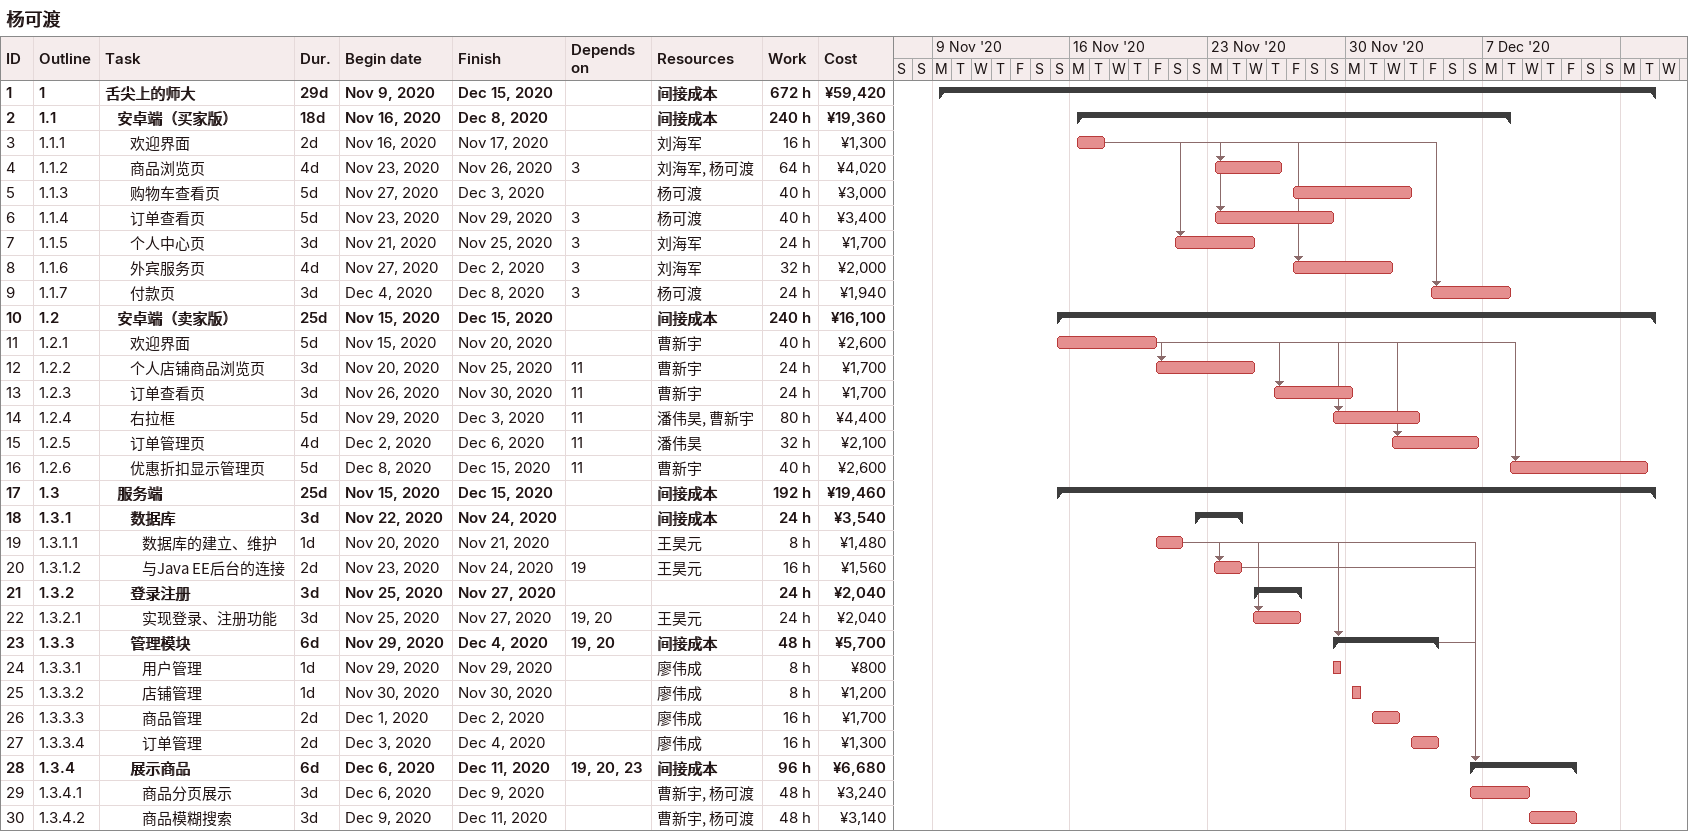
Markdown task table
杨可渡

| ID | WBS | Task | Duration | Start | Finish | Predecessors | Resources | Work (h) | Cost (¥) |
|---|---|---|---|---|---|---|---|---|---|
| 1 | 1 | **舌尖上的师大** | 29d | 2020-11-09 | 2020-12-15 |  | 间接成本 | 672 | 59420 |
| 2 | 1.1 | **安卓端（买家版）** | 18d | 2020-11-16 | 2020-12-08 |  | 间接成本 | 240 | 19360 |
| 3 | 1.1.1 | 欢迎界面 | 2d | 2020-11-16 | 2020-11-17 |  | 刘海军 | 16 | 1300 |
| 4 | 1.1.2 | 商品浏览页 | 4d | 2020-11-23 | 2020-11-26 | 3 | 刘海军, 杨可渡 | 64 | 4020 |
| 5 | 1.1.3 | 购物车查看页 | 5d | 2020-11-27 | 2020-12-03 |  | 杨可渡 | 40 | 3000 |
| 6 | 1.1.4 | 订单查看页 | 5d | 2020-11-23 | 2020-11-29 | 3 | 杨可渡 | 40 | 3400 |
| 7 | 1.1.5 | 个人中心页 | 3d | 2020-11-21 | 2020-11-25 | 3 | 刘海军 | 24 | 1700 |
| 8 | 1.1.6 | 外宾服务页 | 4d | 2020-11-27 | 2020-12-02 | 3 | 刘海军 | 32 | 2000 |
| 9 | 1.1.7 | 付款页 | 3d | 2020-12-04 | 2020-12-08 | 3 | 杨可渡 | 24 | 1940 |
| 10 | 1.2 | **安卓端（卖家版）** | 25d | 2020-11-15 | 2020-12-15 |  | 间接成本 | 240 | 16100 |
| 11 | 1.2.1 | 欢迎界面 | 5d | 2020-11-15 | 2020-11-20 |  | 曹新宇 | 40 | 2600 |
| 12 | 1.2.2 | 个人店铺商品浏览页 | 3d | 2020-11-20 | 2020-11-25 | 11 | 曹新宇 | 24 | 1700 |
| 13 | 1.2.3 | 订单查看页 | 3d | 2020-11-26 | 2020-11-30 | 11 | 曹新宇 | 24 | 1700 |
| 14 | 1.2.4 | 右拉框 | 5d | 2020-11-29 | 2020-12-03 | 11 | 潘伟昊, 曹新宇 | 80 | 4400 |
| 15 | 1.2.5 | 订单管理页 | 4d | 2020-12-02 | 2020-12-06 | 11 | 潘伟昊 | 32 | 2100 |
| 16 | 1.2.6 | 优惠折扣显示管理页 | 5d | 2020-12-08 | 2020-12-15 | 11 | 曹新宇 | 40 | 2600 |
| 17 | 1.3 | **服务端** | 25d | 2020-11-15 | 2020-12-15 |  | 间接成本 | 192 | 19460 |
| 18 | 1.3.1 | **数据库** | 3d | 2020-11-22 | 2020-11-24 |  | 间接成本 | 24 | 3540 |
| 19 | 1.3.1.1 | 数据库的建立、维护 | 1d | 2020-11-20 | 2020-11-21 |  | 王昊元 | 8 | 1480 |
| 20 | 1.3.1.2 | 与Java EE后台的连接 | 2d | 2020-11-23 | 2020-11-24 | 19 | 王昊元 | 16 | 1560 |
| 21 | 1.3.2 | **登录注册** | 3d | 2020-11-25 | 2020-11-27 |  |  | 24 | 2040 |
| 22 | 1.3.2.1 | 实现登录、注册功能 | 3d | 2020-11-25 | 2020-11-27 | 19, 20 | 王昊元 | 24 | 2040 |
| 23 | 1.3.3 | **管理模块** | 6d | 2020-11-29 | 2020-12-04 | 19, 20 | 间接成本 | 48 | 5700 |
| 24 | 1.3.3.1 | 用户管理 | 1d | 2020-11-29 | 2020-11-29 |  | 廖伟成 | 8 | 800 |
| 25 | 1.3.3.2 | 店铺管理 | 1d | 2020-11-30 | 2020-11-30 |  | 廖伟成 | 8 | 1200 |
| 26 | 1.3.3.3 | 商品管理 | 2d | 2020-12-01 | 2020-12-02 |  | 廖伟成 | 16 | 1700 |
| 27 | 1.3.3.4 | 订单管理 | 2d | 2020-12-03 | 2020-12-04 |  | 廖伟成 | 16 | 1300 |
| 28 | 1.3.4 | **展示商品** | 6d | 2020-12-06 | 2020-12-11 | 19, 20, 23 | 间接成本 | 96 | 6680 |
| 29 | 1.3.4.1 | 商品分页展示 | 3d | 2020-12-06 | 2020-12-09 |  | 曹新宇, 杨可渡 | 48 | 3240 |
| 30 | 1.3.4.2 | 商品模糊搜索 | 3d | 2020-12-09 | 2020-12-11 |  | 曹新宇, 杨可渡 | 48 | 3140 |
